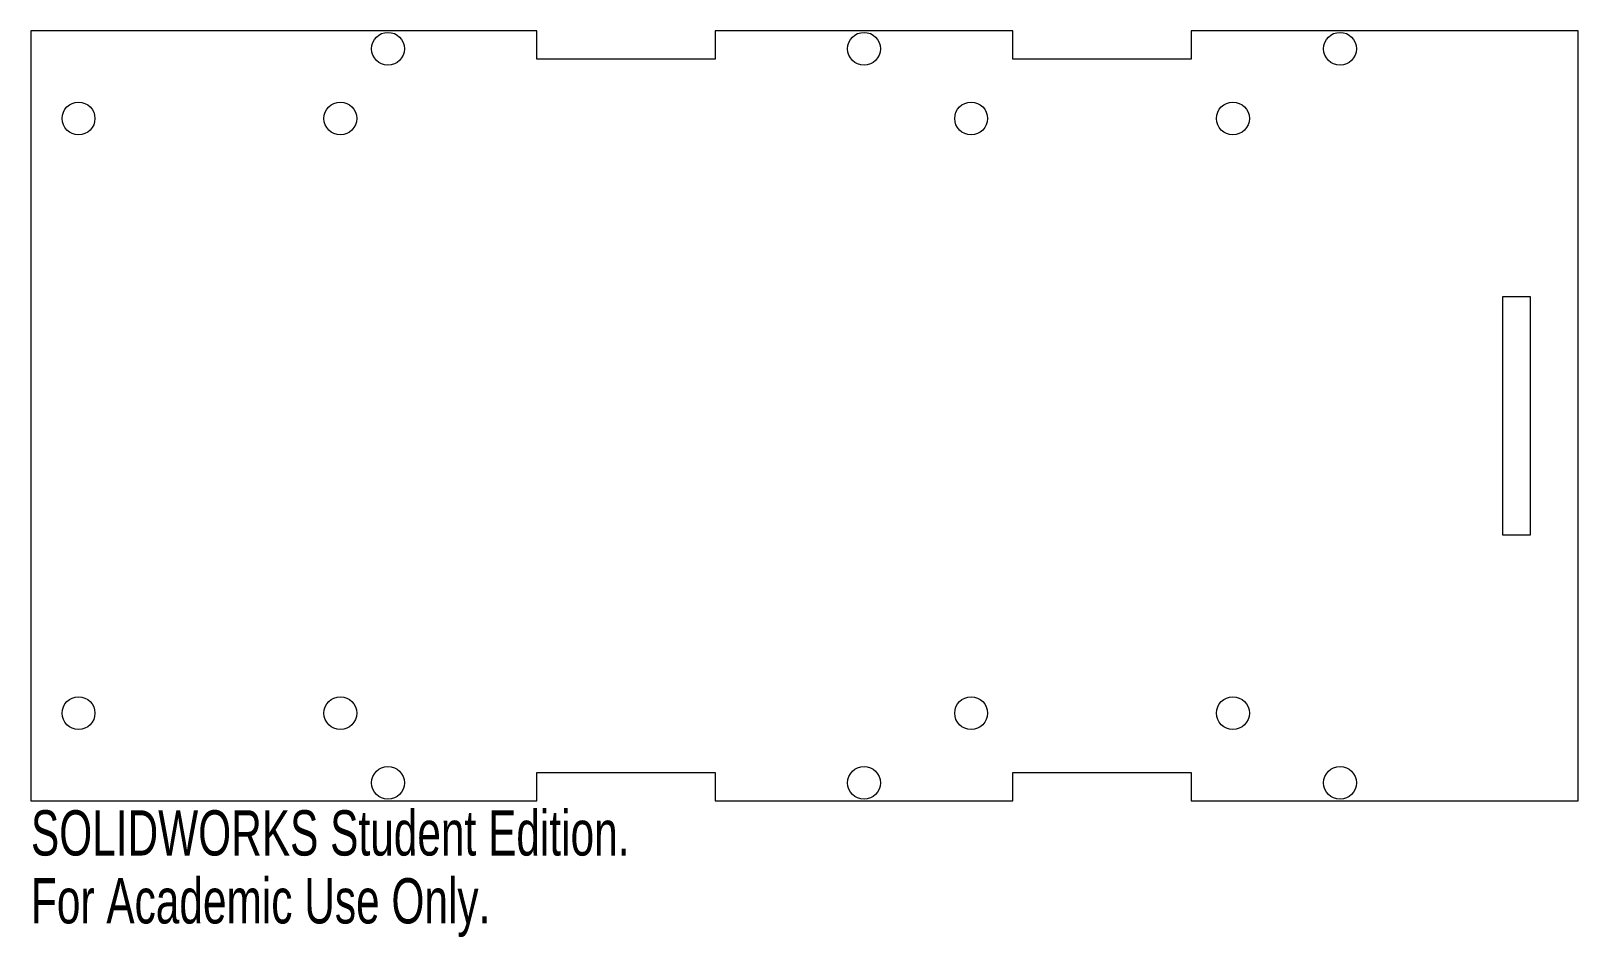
# Model space of a CAD drawing. Header units: inches. Extents: x -4.5 to 2, y -2.19 to 1.62.
import ezdxf

# ---------------------------------------------------------------- set-up
doc = ezdxf.new("R2010")
doc.units = ezdxf.units.IN
doc.header["$MEASUREMENT"] = 0
doc.styles.add('SLDTEXTSTYLE0', font='TXT', dxfattribs={"width": 0.7})

msp = doc.modelspace()

# ---------------------------------------------------------------- linework, layer by layer
at = {"color": 7, "linetype": 'Continuous', "lineweight": 15}
for p, q in [((-2.375, 1.6181), (-4.5, 1.6181)), ((-4.5, 1.6181), (-4.5, -1.6181)), ((-2.375, 1.5), (-2.375, 1.6181)), ((-1.625, 1.6181), (-1.625, 1.5)), ((-0.375, 1.6181), (-1.625, 1.6181)), ((-0.375, 1.5), (-0.375, 1.6181)), ((0.375, 1.6181), (0.375, 1.5)), ((2, 1.6181), (0.375, 1.6181)), ((2, -1.6181), (2, 1.6181)), ((-1.625, 1.5), (-2.375, 1.5)), ((0.375, 1.5), (-0.375, 1.5)), ((1.6819, 0.5), (1.6819, -0.5)), ((1.8, 0.5), (1.6819, 0.5)), ((1.8, -0.5), (1.8, 0.5)), ((1.6819, -0.5), (1.8, -0.5)), ((-2.375, -1.5), (-1.625, -1.5)), ((-2.375, -1.6181), (-2.375, -1.5)), ((-1.625, -1.5), (-1.625, -1.6181)), ((-0.375, -1.5), (0.375, -1.5)), ((-0.375, -1.6181), (-0.375, -1.5)), ((0.375, -1.5), (0.375, -1.6181)), ((-4.5, -1.6181), (-2.375, -1.6181)), ((-1.625, -1.6181), (-0.375, -1.6181)), ((0.375, -1.6181), (2, -1.6181))]:
    msp.add_line(p, q, dxfattribs=at)
for centre in [(-3, 1.5431), (-1, 1.5431), (1, 1.5431), (-4.3, 1.25), (-3.2, 1.25), (-0.55, 1.25), (0.55, 1.25), (-4.3, -1.25), (-3.2, -1.25), (-0.55, -1.25), (0.55, -1.25), (-3, -1.5431), (-1, -1.5431), (1, -1.5431)]:
    msp.add_circle(centre, 0.069, dxfattribs=at)

# ---------------------------------------------------------------- texts
at = {"color": 7, "linetype": 'Continuous', "char_height": 0.1903, "attachment_point": 1, "style": 'SLDTEXTSTYLE0'}
for s, insert in [('SOLIDWORKS Student Edition.', (-4.5, -1.6583)), ('For Academic Use Only.', (-4.5, -1.9437))]:
    msp.add_mtext(s, dxfattribs=dict(at, insert=insert))

doc.saveas('drawing.dxf')
